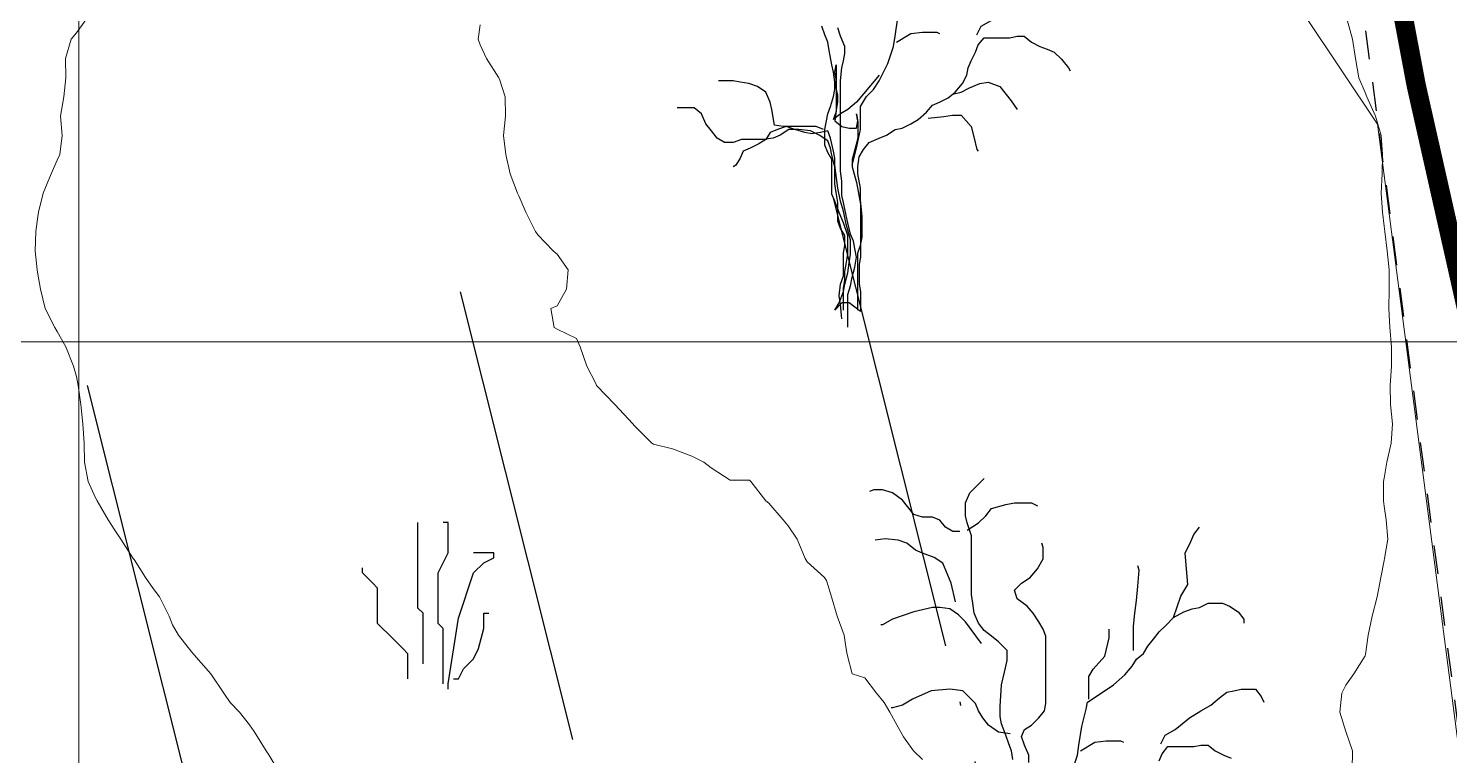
# Model space of a CAD drawing. Header units: centimetres. Extents: x 0 to 642158, y -847 to 649707.
# Drawn here: x 617065.5 to 617102.45, y 621176.62 to 621195.53 of the extents above; entities that cross this region are included whole.
import ezdxf

# ---------------------------------------------------------------- set-up
doc = ezdxf.new("R2010")
doc.units = ezdxf.units.CM
doc.header["$MEASUREMENT"] = 0
doc.linetypes.add('ACAD_ISO04W100', pattern=[30, 24, -3, 0, -3])
doc.linetypes.add('JIS_02_0.7', pattern=[1.35, 0.75, -0.6])
for name, color, linetype, lineweight in [('MEV_grille', 254, 'Continuous', 9), ('MEV_schema paysager_V', 7, 'Continuous', 20), ('MEV_vegetal_V', 7, 'Continuous', 25), ('WAL_parcellaire agricole', 7, 'JIS_02_0.7', 25), ('WAL_topographie 0.5', 253, 'Continuous', 20)]:
    doc.layers.add(name, color=color, linetype=linetype, lineweight=lineweight)
doc.linetypes.add('FENCELINE1', pattern='A,6.35,-2.54,[133,ltypeshp.shx,S=2.54,R=0,X=-2.54,Y=0],-2.54,25.4', length=36.83)
picture_1 = doc.add_image_def('image2.png', size_in_pixel=(6614, 11023))

# ---------------------------------------------------------------- blocks, each defined once
blk = doc.blocks.new('legende vegetal')
at = {"linetype": 'ACAD_ISO04W100', "ltscale": 0.5}
for points in [[(617086.327, 621190.92), (617103.054, 621124.304)], [(617076.628, 621188.485), (617093.355, 621121.868)], [(617066.929, 621186.05), (617083.656, 621119.433)]]:
    blk.add_lwpolyline(points, dxfattribs=at)
for points in [[(617075.664, 621178.817), (617075.664, 621180.131), (617075.533, 621180.262), (617075.533, 621182.494)], [(617076.19, 621178.292), (617076.19, 621179.737), (617076.059, 621179.868), (617076.059, 621181.181), (617076.321, 621181.706), (617076.321, 621182.494), (617076.19, 621182.494)], [(617076.321, 621178.161), (617076.321, 621178.292), (617076.584, 621179.999), (617076.978, 621181.181), (617077.241, 621181.444), (617077.504, 621181.575), (617077.504, 621181.706), (617076.978, 621181.706)], [(617075.27, 621178.423), (617075.27, 621179.08), (617075.139, 621179.211), (617074.876, 621179.474), (617074.745, 621179.605), (617074.613, 621179.737), (617074.482, 621179.868), (617074.482, 621180.787), (617074.351, 621180.919), (617074.219, 621181.05), (617074.088, 621181.181), (617074.088, 621181.312)], [(617076.453, 621178.423), (617076.584, 621178.423), (617076.715, 621178.686), (617076.978, 621178.949), (617077.109, 621179.211), (617077.241, 621179.737), (617077.241, 621180.131), (617077.372, 621180.131)]]:
    blk.add_lwpolyline(points)
at = {"layer": 'MEV_vegetal_V'}
for points in [[(617086.593, 621188.013), (617086.593, 621188.572), (617086.63, 621188.796), (617086.63, 621189.019), (617086.668, 621189.206), (617086.705, 621189.467), (617086.705, 621189.951), (617086.593, 621190.286), (617086.481, 621190.547), (617086.369, 621190.846), (617086.295, 621191.032), (617086.295, 621191.927), (617086.183, 621192.113), (617086.108, 621192.299), (617086.108, 621192.709), (617086.183, 621193.119), (617086.258, 621193.306), (617086.332, 621193.567), (617086.369, 621193.753), (617086.369, 621193.94), (617086.332, 621194.2), (617086.295, 621194.387), (617086.22, 621194.76), (617086.183, 621194.983), (617086.108, 621195.17), (617086.034, 621195.393)], [(617086.705, 621187.566), (617086.705, 621188.423), (617086.779, 621188.647), (617086.817, 621188.87), (617086.891, 621189.131), (617086.929, 621189.392), (617086.891, 621189.616), (617086.854, 621189.802), (617086.779, 621189.988), (617086.705, 621190.286), (617086.668, 621190.473), (617086.593, 621190.808), (617086.555, 621190.995), (617086.555, 621191.367), (617086.518, 621191.628), (617086.518, 621193.977), (617086.555, 621194.312), (617086.593, 621194.499), (617086.63, 621194.685), (617086.63, 621194.871), (617086.518, 621195.132), (617086.444, 621195.356)], [(617086.817, 621191.778), (617086.929, 621192.225), (617087.04, 621192.709), (617087.04, 621193.306), (617087.19, 621193.567), (617087.376, 621193.753), (617087.525, 621193.977), (617087.749, 621194.424), (617087.898, 621194.871), (617087.935, 621195.132), (617088.01, 621195.617)], [(617090.061, 621195.17), (617090.173, 621195.393), (617090.434, 621195.542), (617090.62, 621195.692), (617090.807, 621195.841), (617091.105, 621196.027), (617091.366, 621196.176), (617091.59, 621196.362), (617091.776, 621196.512), (617091.963, 621196.549), (617092.149, 621196.586), (617092.522, 621196.586), (617092.671, 621196.4), (617092.745, 621196.251)], [(617086.966, 621188.013), (617086.966, 621189.504), (617087.04, 621189.69), (617087.078, 621189.914), (617087.078, 621190.436), (617087.04, 621190.883), (617087.04, 621191.181), (617086.966, 621191.554), (617086.966, 621191.74), (617087.003, 621192.001), (617087.115, 621192.188), (617087.264, 621192.374), (617087.525, 621192.486), (617087.712, 621192.56), (617087.935, 621192.709), (617088.122, 621192.747), (617088.345, 621192.859), (617088.532, 621192.97), (617088.756, 621193.157), (617088.905, 621193.343), (617089.091, 621193.418), (617089.315, 621193.529), (617089.501, 621193.679), (617089.688, 621193.902), (617089.8, 621194.126), (617089.837, 621194.312), (617089.912, 621194.499), (617090.024, 621194.722), (617090.098, 621194.909), (617090.247, 621195.095), (617090.919, 621195.095), (617091.105, 621195.132), (617091.291, 621195.132), (617091.478, 621194.983), (617091.701, 621194.871), (617091.888, 621194.797), (617092.074, 621194.722), (617092.261, 621194.536), (617092.447, 621194.312), (617092.485, 621194.238)], [(617087.973, 621194.983), (617088.345, 621195.207), (617088.644, 621195.244), (617089.017, 621195.244), (617089.091, 621195.207)], [(617087.525, 621194.126), (617087.115, 621193.641), (617086.929, 621193.418), (617086.705, 621193.231), (617086.518, 621193.119), (617086.332, 621192.97), (617086.406, 621193.157), (617086.444, 621193.418), (617086.444, 621193.604), (617086.406, 621193.79), (617086.406, 621194.014), (617086.369, 621194.2), (617086.406, 621194.387), (617086.406, 621193.194), (617086.369, 621192.933), (617086.555, 621192.784), (617086.742, 621192.747), (617086.929, 621192.747), (617086.966, 621192.933), (617086.929, 621193.119), (617086.966, 621192.896), (617086.966, 621192.486), (617086.891, 621192.188), (617086.817, 621191.927), (617086.817, 621191.74), (617086.929, 621191.33), (617087.04, 621190.771), (617087.04, 621189.392), (617087.003, 621189.206), (617087.003, 621188.684), (617087.04, 621188.498), (617087.04, 621187.976), (617086.742, 621188.199), (617086.555, 621188.199), (617086.369, 621188.013), (617086.481, 621188.199), (617086.593, 621188.498), (617086.63, 621188.684), (617086.705, 621188.982), (617086.742, 621189.243), (617086.779, 621189.467), (617086.779, 621189.839), (617086.668, 621190.249), (617086.593, 621190.585), (617086.518, 621190.846), (617086.444, 621191.181), (617086.369, 621191.778), (617086.369, 621191.964), (617086.332, 621192.15), (617086.258, 621192.486), (617086.183, 621192.672), (617085.996, 621192.635), (617085.773, 621192.598), (617085.586, 621192.635), (617085.325, 621192.709), (617085.101, 621192.784), (617084.878, 621192.709), (617084.691, 621192.635), (617084.579, 621192.448), (617084.393, 621192.337), (617084.169, 621192.225), (617083.983, 621192.15), (617083.908, 621191.964), (617083.796, 621191.778), (617083.722, 621191.74)], [(617086.071, 621192.709), (617085.884, 621192.784), (617085.027, 621192.784), (617084.803, 621192.821), (617084.729, 621193.231), (617084.691, 621193.418), (617084.579, 621193.679), (617084.355, 621193.828), (617084.132, 621193.902), (617083.908, 621193.94), (617083.722, 621193.977), (617083.349, 621193.977)], [(617089.464, 621193.641), (617089.65, 621193.679), (617089.874, 621193.79), (617090.135, 621193.902), (617090.359, 621193.94), (617090.658, 621193.828), (617090.956, 621193.455), (617091.105, 621193.231)], [(617086.555, 621187.789), (617086.518, 621188.162), (617086.481, 621188.386), (617086.518, 621188.684), (617086.593, 621188.908), (617086.593, 621189.504), (617086.63, 621189.69), (617086.63, 621189.951), (617086.518, 621190.137), (617086.444, 621190.324), (617086.444, 621190.808), (617086.406, 621191.069), (617086.369, 621191.293), (617086.369, 621191.74), (617086.295, 621192.038), (617086.258, 621192.225), (617086.183, 621192.411), (617085.959, 621192.56), (617085.735, 621192.672), (617085.437, 621192.709), (617085.176, 621192.709), (617084.952, 621192.56), (617084.766, 621192.486), (617084.505, 621192.448), (617083.945, 621192.448), (617083.722, 621192.374), (617083.498, 621192.374), (617083.311, 621192.486), (617083.163, 621192.672), (617083.013, 621192.859), (617082.901, 621193.119), (617082.715, 621193.269), (617082.268, 621193.269)], [(617088.793, 621193.008), (617089.203, 621193.045), (617089.427, 621193.082), (617089.65, 621193.082), (617089.912, 621192.784), (617089.986, 621192.523), (617090.061, 621192.188), (617090.098, 621192.15)], [(617091, 621176.328), (617090.963, 621176.552), (617090.888, 621176.738), (617090.814, 621176.962), (617090.701, 621177.26), (617090.664, 621177.446), (617090.664, 621177.707), (617090.701, 621178.266), (617090.776, 621178.602), (617090.851, 621178.9), (617090.851, 621179.161), (617090.627, 621179.385), (617090.441, 621179.534), (617090.254, 621179.683), (617090.105, 621179.869), (617089.993, 621180.13), (617089.956, 621180.391), (617089.919, 621180.615), (617089.919, 621182.143), (617089.807, 621182.478), (617089.769, 621182.665), (617089.769, 621183), (617089.881, 621183.261), (617090.105, 621183.485), (617090.254, 621183.634)], [(617089.62, 621182.255), (617089.434, 621182.255), (617089.248, 621182.366), (617089.098, 621182.553), (617088.912, 621182.627), (617088.651, 621182.627), (617088.427, 621182.702), (617088.129, 621183.075), (617087.868, 621183.261), (617087.606, 621183.336), (617087.383, 621183.336), (617087.271, 621183.298)], [(617089.807, 621182.292), (617090.105, 621182.478), (617090.291, 621182.665), (617090.441, 621182.851), (617090.814, 621182.963), (617091.037, 621183), (617091.485, 621183), (617091.634, 621182.925)], [(617095.176, 621180.018), (617095.363, 621180.577), (617095.549, 621180.876), (617095.475, 621181.695), (617095.624, 621181.994), (617095.699, 621182.18), (617095.848, 621182.366)], [(617089.509, 621180.428), (617089.396, 621180.913), (617089.173, 621181.434), (617088.949, 621181.584), (617088.651, 621181.695), (617088.464, 621181.77), (617088.241, 621181.956), (617088.017, 621182.031), (617087.681, 621182.068), (617087.42, 621182.031)], [(617091.41, 621176.253), (617091.41, 621176.44), (617091.298, 621176.701), (617091.224, 621176.924), (617091.298, 621177.111), (617091.485, 621177.223), (617091.671, 621177.409), (617091.82, 621177.595), (617091.858, 621177.782), (617091.858, 621179.534), (617091.783, 621179.72), (617091.671, 621179.906), (617091.522, 621180.13), (617091.373, 621180.316), (617091.112, 621180.503), (617091.037, 621180.727), (617091.224, 621180.913), (617091.448, 621181.062), (617091.634, 621181.285), (617091.783, 621181.546), (617091.783, 621181.844), (617091.746, 621181.956)], [(617094.132, 621179.161), (617094.132, 621179.795), (617094.17, 621180.13), (617094.207, 621180.466), (617094.244, 621180.838), (617094.281, 621181.248), (617094.244, 621181.36)], [(617090.18, 621179.347), (617089.769, 621179.906), (617089.583, 621180.093), (617089.359, 621180.242), (617089.098, 621180.279), (617088.912, 621180.279), (617088.427, 621180.167), (617087.868, 621179.981), (617087.606, 621179.832), (617087.569, 621179.832)], [(617092.529, 621175.992), (617092.678, 621176.44), (617092.715, 621176.701), (617092.79, 621177.185), (617092.902, 621177.633), (617092.939, 621177.819), (617093.163, 621177.968), (617093.61, 621178.266), (617093.909, 621178.527), (617094.095, 621178.751), (617094.207, 621178.937), (617094.393, 621179.086), (617094.505, 621179.273), (617094.654, 621179.459), (617094.804, 621179.645), (617094.99, 621179.832), (617095.176, 621180.018), (617095.438, 621180.167), (617095.661, 621180.242), (617095.848, 621180.279), (617096.071, 621180.391), (617096.444, 621180.391), (617096.631, 621180.316), (617096.854, 621180.167), (617097.004, 621179.981), (617097.004, 621179.869)], [(617092.976, 621177.894), (617092.976, 621178.49), (617093.088, 621178.676), (617093.386, 621179.012), (617093.498, 621179.496), (617093.498, 621179.72)], [(617090.925, 621176.999), (617090.627, 621177.036), (617090.366, 621177.223), (617090.217, 621177.409), (617090.105, 621177.595), (617090.03, 621177.782), (617089.695, 621178.117), (617089.359, 621178.154), (617088.875, 621178.117), (617088.39, 621177.894), (617088.129, 621177.744), (617087.868, 621177.67), (617087.83, 621177.67)], [(617094.841, 621176.738), (617094.953, 621176.962), (617095.214, 621177.111), (617095.4, 621177.26), (617095.586, 621177.409), (617095.885, 621177.595), (617096.146, 621177.744), (617096.37, 621177.931), (617096.556, 621178.08), (617096.743, 621178.117), (617096.929, 621178.154), (617097.302, 621178.154), (617097.451, 621177.968), (617097.525, 621177.819)], [(617094.804, 621176.291), (617094.878, 621176.477), (617095.027, 621176.663), (617095.699, 621176.663), (617095.885, 621176.701), (617096.071, 621176.701), (617096.258, 621176.552), (617096.481, 621176.44), (617096.668, 621176.365)], [(617092.753, 621176.552), (617093.125, 621176.775), (617093.424, 621176.813), (617093.796, 621176.813), (617093.871, 621176.775)]]:
    blk.add_lwpolyline(points, dxfattribs=at)
blk = doc.blocks.new('*U114')
at = {"layer": 'MEV_grille', "transparency": 33554687}
blk.add_lwpolyline([(-1338.461, 0), (1338.461, 0)], dxfattribs=at)
blk = doc.blocks.new('*U115')
at = {"layer": 'MEV_grille', "color": 0, "linetype": 'ByBlock', "lineweight": -2, "transparency": 16777216}
blk.add_blockref('*U114', (0, -1200), dxfattribs=at)
blk = doc.blocks.new('*U112')
at = {"layer": 'MEV_grille', "transparency": 33554687}
blk.add_lwpolyline([(0, 1825.476), (0, -1825.476)], dxfattribs=at)
blk = doc.blocks.new('*U113')
at = {"layer": 'MEV_grille', "color": 0, "linetype": 'ByBlock', "lineweight": -2, "transparency": 16777216}
blk.add_blockref('*U112', (1700, 0), dxfattribs=at)

msp = doc.modelspace()

# ---------------------------------------------------------------- linework, layer by layer
at = {"layer": 'MEV_schema paysager_V', "color": 60, "const_width": 0.5}
msp.add_lwpolyline([(617108.822, 621103.031), (617109.811, 621117.869), (617110.075, 621125.387), (617109.255, 621136.748), (617107.17, 621155.599), (617105.176, 621171.458), (617103.362, 621186.14), (617101.579, 621194.056), (617099.483, 621205.218), (617096.884, 621218.628), (617084.5, 621288.232), (617075.813, 621343.77), (617069.415, 621389.248)], dxfattribs=at)
at = {"layer": 'MEV_schema paysager_V', "linetype": 'FENCELINE1', "ltscale": 0.2}
msp.add_lwpolyline([(617012.556, 621098.808), (617017.124, 621100.274), (617035.425, 621105.203), (617048.358, 621107.765), (617060.48, 621109.263), (617075.189, 621112.192), (617090.707, 621113.013), (617098.807, 621109.562), (617108.408, 621109.411), (617108.184, 621134.542), (617100.574, 621193.043), (617092.984, 621204.406)], dxfattribs=at)
at = {"layer": 'WAL_parcellaire agricole'}
msp.add_lwpolyline([(617081.824, 621276.897), (617100.262, 621195.472), (617108.341, 621134.652), (617108.844, 621106.902), (617099.094, 621109.401), (617070.416, 621108.969), (617065.416, 621105.397), (617060.988, 621103.54), (617054.345, 621104.039), (617051.631, 621105.753), (617042.845, 621103.895), (617012.847, 621093.891)], dxfattribs=at)
at = {"layer": 'WAL_topographie 0.5'}
for points in [[(617067, 621195.75), (617066.75, 621195.42), (617066.614, 621195.25), (617066.464, 621194.75), (617066.477, 621194.25), (617066.422, 621193.75), (617066.338, 621193.25), (617066.382, 621192.75), (617066.321, 621192.25), (617066.25, 621192.102), (617066.094, 621191.75), (617065.886, 621191.25), (617065.767, 621190.75), (617065.75, 621190.639), (617065.694, 621190.25), (617065.681, 621189.75), (617065.732, 621189.25), (617065.75, 621189.139), (617065.821, 621188.75), (617065.936, 621188.25), (617066.193, 621187.75), (617066.25, 621187.646), (617066.476, 621187.25), (617066.674, 621186.75), (617066.75, 621186.481), (617066.798, 621186.25), (617066.865, 621185.75), (617066.917, 621185.25), (617066.95, 621184.75), (617066.965, 621184.25), (617067.061, 621183.75), (617067.25, 621183.324), (617067.289, 621183.25), (617067.58, 621182.75), (617067.75, 621182.484), (617067.903, 621182.25), (617068.23, 621181.75), (617068.25, 621181.719), (617068.55, 621181.25), (617068.75, 621180.964), (617068.913, 621180.75), (617069.161, 621180.25), (617069.25, 621180.023), (617069.404, 621179.75), (617069.75, 621179.315), (617069.801, 621179.25), (617070.25, 621178.75), (617070.25, 621178.75), (617070.586, 621178.25), (617070.75, 621178.006), (617070.989, 621177.75), (617071.25, 621177.421), (617071.372, 621177.25), (617071.683, 621176.75), (617071.75, 621176.639), (617071.989, 621176.25)], [(617077.25, 621195.625), (617077.196, 621195.25), (617077.25, 621195.1), (617077.409, 621194.75), (617077.734, 621194.25), (617077.75, 621194.208), (617077.895, 621193.75), (617077.904, 621193.25), (617077.853, 621192.75), (617077.913, 621192.25), (617078.024, 621191.75), (617078.219, 621191.25), (617078.25, 621191.179), (617078.437, 621190.75), (617078.685, 621190.25), (617078.75, 621190.167), (617079.145, 621189.75), (617079.25, 621189.659), (617079.531, 621189.25), (617079.49, 621188.75), (617079.25, 621188.321), (617079.083, 621188.25), (617079.167, 621187.75), (617079.25, 621187.708), (617079.75, 621187.472), (617079.845, 621187.25), (617080.023, 621186.75), (617080.25, 621186.296), (617080.268, 621186.25), (617080.75, 621185.75), (617080.75, 621185.75), (617081.213, 621185.25), (617081.25, 621185.206), (617081.706, 621184.75), (617081.75, 621184.721), (617082.25, 621184.603), (617082.75, 621184.411), (617083.063, 621184.25), (617083.25, 621184.107), (617083.75, 621183.783), (617084.25, 621183.781), (617084.283, 621183.75), (617084.671, 621183.25), (617084.75, 621183.185), (617085.12, 621182.75), (617085.25, 621182.598), (617085.492, 621182.25), (617085.697, 621181.75), (617085.75, 621181.663), (617086.202, 621181.25), (617086.25, 621181.173), (617086.378, 621180.75), (617086.529, 621180.25), (617086.711, 621179.75), (617086.75, 621179.45), (617086.792, 621179.25), (617086.917, 621178.75), (617087.25, 621178.645), (617087.55, 621178.25), (617087.75, 621178), (617087.901, 621177.75), (617088.176, 621177.25), (617088.25, 621177.107), (617088.513, 621176.75), (617088.75, 621176.525)], [(617099.917, 621176.25), (617099.926, 621176.75), (617099.75, 621177.25), (617099.75, 621177.25), (617099.594, 621177.75), (617099.65, 621178.25), (617099.75, 621178.456), (617099.958, 621178.75), (617100.25, 621179.217), (617100.26, 621179.25), (617100.333, 621179.75), (617100.432, 621180.25), (617100.565, 621180.75), (617100.659, 621181.25), (617100.75, 621181.694), (617100.76, 621181.75), (617100.843, 621182.25), (617100.802, 621182.75), (617100.75, 621183.107), (617100.727, 621183.25), (617100.73, 621183.75), (617100.75, 621183.833), (617100.813, 621184.25), (617100.933, 621184.75), (617100.961, 621185.25), (617100.915, 621185.75), (617100.905, 621186.25), (617100.941, 621186.75), (617100.938, 621187.25), (617100.894, 621187.75), (617100.868, 621188.25), (617100.878, 621188.75), (617100.877, 621189.25), (617100.821, 621189.75), (617100.763, 621190.25), (617100.75, 621190.389), (617100.707, 621190.75), (617100.669, 621191.25), (617100.693, 621191.75), (617100.705, 621192.25), (617100.666, 621192.75), (617100.525, 621193.25), (617100.296, 621193.75), (617100.25, 621193.866), (617100.091, 621194.25), (617099.999, 621194.75), (617099.925, 621195.25), (617099.785, 621195.75)]]:
    msp.add_lwpolyline(points, dxfattribs=at)

# ---------------------------------------------------------------- block references
at = {"layer": 'MEV_grille', "transparency": 33554687}
for name, p in [('*U113', (615366.814, 620593.644)), ('*U115', (616669.481, 622387.381))]:
    msp.add_blockref(name, p, dxfattribs=at)
at = {"layer": 'MEV_vegetal_V'}
msp.add_blockref('legende vegetal', (0.098, 0.193), dxfattribs=at)

# ---------------------------------------------------------------- pictures from other files: only their frames are drawn
image = msp.add_image(picture_1, insert=(616830.845, 620745.783), size_in_units=(429.466, 715.756), dxfattribs=dict(brightness=75))
image.dxf.flags = 7

doc.saveas('drawing.dxf')
